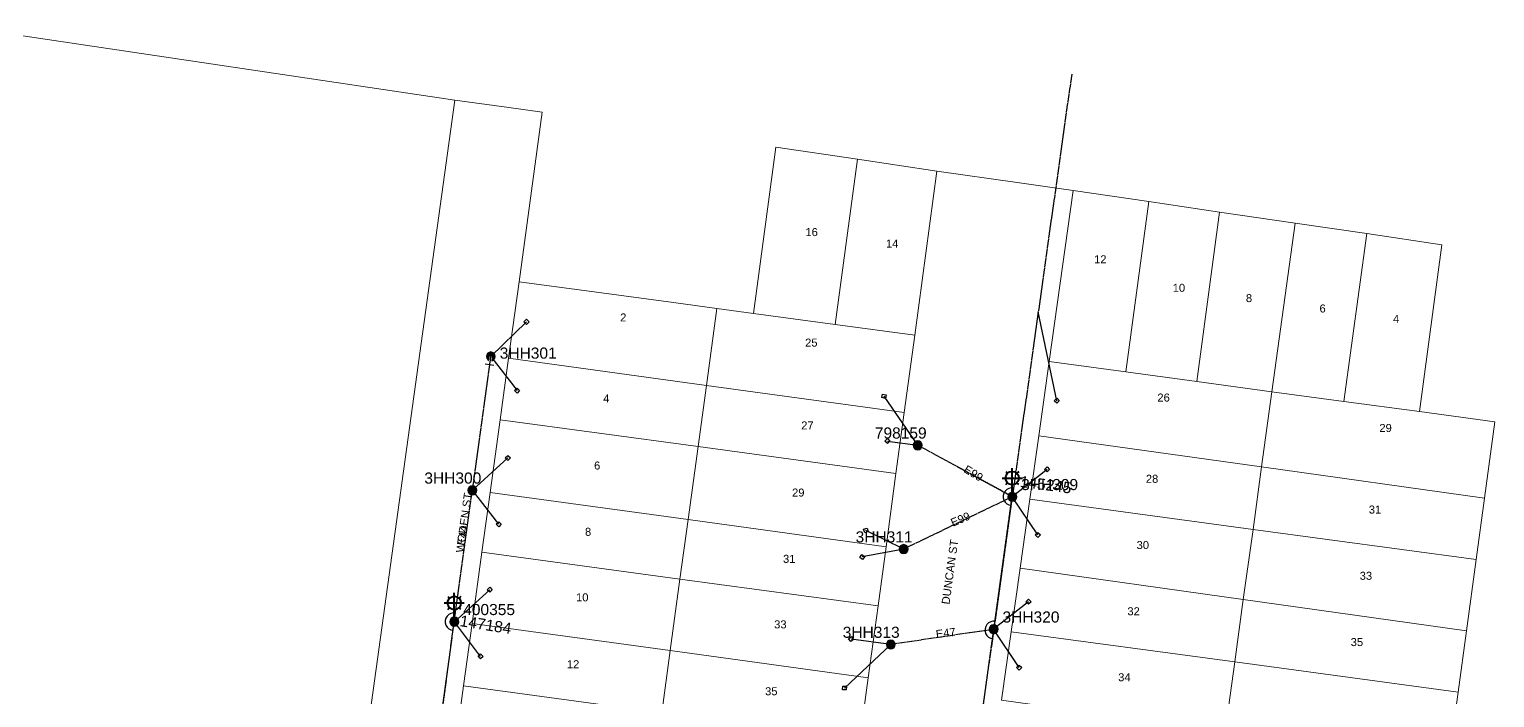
# Model space of a CAD drawing. Header units: metres. Extents: x 285484 to 287894, y 6116737 to 6119204.
# Drawn here: x 287556.4 to 287885.9, y 6118221.2 to 6118371.5 of the extents above; entities that cross this region are included whole.
import ezdxf
from ezdxf.enums import TextEntityAlignment as Align

# ---------------------------------------------------------------- set-up
doc = ezdxf.new("R2010")
doc.units = ezdxf.units.M
doc.linetypes.add('Cable Exist OH', pattern=[1, 1, 0])
doc.layers.get('0').update_dxf_attribs({"color": 6})
doc.layers.add('Cadastre Land Parcels_SP_EXT', color=7, linetype='Continuous', lineweight=5)
doc.layers.add('Cadastre Roads_SP_EXT', color=7, linetype='Continuous', lineweight=5)
for name, color, linetype in [('Equip_SP_SL_EXT', 7, 'Continuous'), ('Mains_LV_EXT', 7, 'Continuous'), ('Mains_SL_EXT', 7, 'Continuous'), ('Services_SP_EXT', 7, 'Continuous'), ('SupportsOH_SP_TR_HV_LV_SL_EXT', 7, 'Continuous')]:
    doc.layers.add(name, color=color, linetype=linetype)
doc.styles.add('iecARIAL', font='arial.ttf', dxfattribs={"height": 2})
doc.styles.add('POLE_LABEL', font='arial.ttf')
doc.styles.get("Standard").update_dxf_attribs({"font": 'arial.ttf'})

# ---------------------------------------------------------------- blocks, each defined once
blk = doc.blocks.new('SL_LANTERN_EXT')
at = {"lineweight": 40}
for p, q in [((-2.25, 4.22), (2.25, 4.22)), ((-1.46, 5.68), (-1.06, 5.28)), ((0, 1.97), (0, 6.47)), ((1.46, 5.68), (1.06, 5.28)), ((-1.46, 2.76), (-1.06, 3.16)), ((0, 0), (0, 2.72)), ((1.46, 2.76), (1.06, 3.16))]:
    blk.add_line(p, q, dxfattribs=at)
blk.add_circle((0, 4.22), 1.5, dxfattribs=at)
at = {"style": 'iecARIAL', "flags": 8}
blk.add_attdef('ASSET_NUM', (1.5, 1.5), '', height=2.5, dxfattribs=at)
for tag, p, height, flags in [('OPERATING_VOLTAGE', (0.98, -1.65), 0.2, 9), ('ORIENTATION', (0.98, -1.85), 0.2, 9), ('OWNED_BY', (0.98, -2.05), 0.2, 9), ('STATE', (0.98, -2.25), 0.2, 9), ('CONSTRUCTED_VOLTAGE', (0.98, -0.65), 0.2, 9), ('CONTROL_TYPE', (0.98, -0.85), 0.2, 9), ('LANTERN_PURPOSE', (0.98, -1.05), 0.2, 9), ('LANTERN_TYPE', (0.98, -1.25), 0.2, 9), ('NO_PHASES', (0.98, -1.45), 0.2, 9), ('USAGE', (0.98, -2.45), 0.2, 9), ('CEXIST', (0.98, -2.65), 0.2, 9), ('CNEW', (0.98, -2.85), 0.2, 9), ('CNUMBER', (0.98, -3.05), 0.2, 9), ('CREMOVE', (0.98, -3.25), 0.2, 9), ('CREPLACE', (0.98, -3.45), 0.2, 9), ('LNUMBER', (2.18, -3.25), 2.5, 8), ('LKINGHEIGHT', (0.98, -3.65), 0.2, 9), ('LBRACKET', (0.98, -3.85), 0.2, 9), ('LBRACKETVOCAB', (0.98, -4.05), 0.2, 9), ('LCATEGORY', (0.98, -4.25), 0.2, 9), ('LCHARGE1', (0.98, -4.45), 0.2, 9), ('LCHARGE1PERCENT', (0.98, -4.65), 0.2, 9), ('LCHARGE2', (0.98, -4.85), 0.2, 9), ('LCHARGE2PERCENT', (0.98, -5.05), 0.2, 9), ('LCHARGE3', (0.98, -5.25), 0.2, 9), ('LCHARGE3PERCENT', (0.98, -5.45), 0.2, 9), ('LEXIST', (0.98, -5.65), 0.2, 9), ('LLAMP', (0.98, -5.85), 0.2, 9), ('LLAMPVOCAB', (0.98, -6.05), 0.2, 9), ('LMAST', (0.98, -6.25), 0.2, 9), ('LMASTVOCAB', (0.98, -6.45), 0.2, 9), ('LNEW', (0.98, -6.65), 0.2, 9), ('STREETNAME', (0.98, -9.25), 0.2, 9), ('SUBURB', (0.98, -9.45), 0.2, 1), ('LANTNUMBER', (0.98, -6.85), 0.2, 9), ('LOUTREACH', (0.98, -7.25), 0.2, 9), ('LOUTREACHVOCAB', (0.98, -7.45), 0.2, 9), ('LRATECODE', (0.98, -7.65), 0.2, 9), ('LREMOVE', (0.98, -7.85), 0.2, 9), ('LREPLACE', (0.98, -8.05), 0.2, 9), ('LTYPE', (0.98, -8.25), 0.2, 9), ('LTYPEVOCAB', (0.98, -8.45), 0.2, 9), ('LEGEND', (0.98, -8.65), 0.2, 9), ('LOCATION', (0.98, -8.85), 0.2, 9), ('NOTES', (0.98, -9.05), 0.2, 9)]:
    blk.add_attdef(tag, p, '', height=height, dxfattribs=dict(flags=flags))
blk = doc.blocks.new('CCP_EXT')
blk.add_wipeout([(0, 0.57), (0.57, 0), (0, -0.57), (-0.57, 0)])
blk.add_lwpolyline([(-0.57, 0), (0, 0.57), (0.57, 0), (0, -0.57), (-0.57, 0)])
at = {"flags": 1}
blk.add_attdef('Z', (0, 0), '', height=0.2, dxfattribs=at)
at = {"flags": 9}
for tag, p in [('CCP_TYPE', (0, 0)), ('CONSTRUCTED_VOLTAGE', (0, -0.2)), ('OPERATING_VOLTAGE', (0, -0.6)), ('ORIENTATION', (0, -0.8)), ('OWNED_BY', (0, -1)), ('STATE', (0, -1.8)), ('NO_PHASES', (0, -0.4)), ('USAGE', (0, -1.2)), ('LEGEND', (0, -1.4)), ('LIFE_SUPPORT', (0, -1.6)), ('NOTES', (0, -2))]:
    blk.add_attdef(tag, text='', height=0.2, dxfattribs=at).set_placement(p, align=Align.MIDDLE_LEFT)
blk = doc.blocks.new('POLE_EXT')
blk.add_hatch(color=256).paths.add_polyline_path([(-1, 0, 1), (1, 0, 1)])
blk.add_lwpolyline([(-1, 0, 1), (1, 0, 1)], format="xyb", close=True)
for tag, height, flags, p in [('pNumber', 2.5, 8, (-17.84, 2.07)), ('OWNED_BY', 0.2, 9, (1.35, -0.4)), ('SPECIAL_USE', 0.2, 9, (1.35, -0.8)), ('STATE', 0.2, 9, (1.35, -1)), ('cLV', 0.2, 9, (1.35, -1.4)), ('hDepth', 0.2, 9, (1.35, -1.6)), ('hDia', 0.2, 9, (1.35, -1.8)), ('cHV', 0.2, 9, (1.35, -2)), ('cLinedev', 0.2, 9, (1.35, -3.4)), ('PARENT', 0.2, 9, (1.35, -0.6)), ('USAGE', 0.2, 9, (1.35, -1.2)), ('LBRACKET', 0.2, 9, (1.35, -2.2)), ('LExisting', 0.2, 9, (1.35, -2.4)), ('LANTNUMBER', 0.2, 9, (1.35, -2.6)), ('LOther', 0.2, 9, (1.35, -2.8)), ('LRemove', 0.2, 9, (1.35, -3)), ('LEGEND', 0.2, 9, (1.35, -3.2)), ('pExisting', 0.2, 9, (1.35, -3.8)), ('pFooting', 0.2, 9, (1.35, -4.4)), ('pNew', 0.2, 9, (1.35, -4.6)), ('pRelocate', 0.2, 9, (1.35, -5)), ('pRemove', 0.2, 9, (1.35, -5.2)), ('pReplace', 0.2, 9, (1.35, -5.4)), ('pStay', 0.2, 9, (1.35, -5.6)), ('pType', 0.2, 9, (1.35, -5.8)), ('cspan', 0.2, 9, (1.35, -6)), ('STREETNAME', 0.2, 9, (1.35, -6.2)), ('SUBURB', 0.2, 9, (1.35, -6.4)), ('LOCATION', 0.2, 9, (1.35, -3.6)), ('PFNUMBER', 0.2, 9, (1.35, -4)), ('NEWPFNUMBER', 0.2, 9, (1.35, -4.2)), ('NOTES', 0.2, 9, (1.35, -6.6)), ('OPERATED_BY', 0.2, 9, (1.36, -7.01)), ('MAINTAINED_BY', 0.2, 9, (1.36, -6.81))]:
    blk.add_attdef(tag, text='', height=height, dxfattribs=dict(flags=flags)).set_placement(p, align=Align.MIDDLE_LEFT)
at = {"style": 'POLE_LABEL'}
for tag, height, flags, p in [('STRUCTURE_PLANT_NUMBER', 0.2, 9, (1.35, 0.03)), ('ASSET_NUM', 2.5, 8, (2, 2)), ('STREET_CODE', 0.2, 9, (1.35, -0.2))]:
    blk.add_attdef(tag, text='', height=height, dxfattribs=dict(at, flags=flags)).set_placement(p, align=Align.MIDDLE_LEFT)
at = {"flags": 1}
blk.add_attdef('Z', (1.35, -7.33), '', height=0.2, dxfattribs=at)
blk = doc.blocks.new('End Shackle_EXT')
blk.add_wipeout([(0, 0.25), (1.81, 0.25), (1.82, -0.25), (0, -0.25)])
blk.add_line((1.81, -1), (1.81, 1))
at = {"flags": 1}
blk.add_attdef('Z', (0, 0), '', height=0.2, dxfattribs=at)
at = {"flags": 9}
for tag, p in [('CONNECTOR_TYPE', (0, 0)), ('CONSTRUCTED_VOLTAGE', (0, -0.2)), ('OPERATING_VOLTAGE', (0, -0.6)), ('ORIENTATION', (0, -0.8)), ('OWNED_BY', (0, -1)), ('STATE', (0, -1.2)), ('NO_PHASES', (0, -0.4)), ('USAGE', (0, -1.4)), ('NOTES', (0, -1.6))]:
    blk.add_attdef(tag, text='', height=0.2, dxfattribs=at).set_placement(p, align=Align.MIDDLE_LEFT)

msp = doc.modelspace()

# ---------------------------------------------------------------- linework, layer by layer
at = {"layer": 'Cadastre Land Parcels_SP_EXT', "linetype": 'Continuous'}
msp.add_lwpolyline([(287559.05, 6117941.77), (287575.82, 6118061.51), (287585.73, 6118131.17), (287620.4, 6118126.29), (287624.52, 6118156.11), (287652.07, 6118355.55), (287561.97, 6118368.97), (287537.24, 6118372.65)], dxfattribs=at)
for points in [[(287742.6, 6118342.24), (287724.27, 6118344.98), (287719.21, 6118307.57), (287737.57, 6118305.08), (287742.6, 6118342.24)], [(287760.48, 6118339.57), (287742.6, 6118342.24), (287737.57, 6118305.08), (287755.49, 6118302.66), (287760.48, 6118339.57)], [(287808.12, 6118332.71), (287791.15, 6118335.2), (287791.15, 6118335.19), (287785.74, 6118296.74), (287802.94, 6118294.42), (287808.12, 6118332.71)], [(287824.05, 6118330.37), (287808.12, 6118332.71), (287802.94, 6118294.42), (287818.9, 6118292.26), (287824.05, 6118330.37)], [(287841.06, 6118327.88), (287824.05, 6118330.37), (287818.9, 6118292.26), (287835.83, 6118289.97), (287841.06, 6118327.88)], [(287857.13, 6118325.52), (287841.06, 6118327.88), (287835.83, 6118289.97), (287852.02, 6118287.78), (287857.13, 6118325.52)], [(287874.05, 6118323.03), (287857.13, 6118325.52), (287852.02, 6118287.78), (287868.97, 6118285.48), (287874.05, 6118323.03)], [(287711, 6118308.68), (287701.22, 6118310), (287683.96, 6118312.34), (287666.51, 6118314.7), (287664.15, 6118297.52), (287708.65, 6118291.4), (287711, 6118308.68)], [(287719.21, 6118307.57), (287711, 6118308.68), (287708.65, 6118291.4), (287753.14, 6118285.29), (287755.49, 6118302.66), (287737.57, 6118305.08), (287719.21, 6118307.57)], [(287708.65, 6118291.4), (287664.15, 6118297.52), (287662.25, 6118283.66), (287706.77, 6118277.64), (287708.65, 6118291.4)], [(287802.94, 6118294.42), (287785.74, 6118296.74), (287783.4, 6118280.08), (287833.49, 6118273.04), (287835.83, 6118289.97), (287818.9, 6118292.26), (287802.94, 6118294.42)], [(287753.14, 6118285.29), (287708.65, 6118291.4), (287706.77, 6118277.64), (287751.28, 6118271.61), (287753.14, 6118285.29)], [(287885.91, 6118283.19), (287868.97, 6118285.48), (287852.02, 6118287.78), (287835.83, 6118289.97), (287833.49, 6118273.04), (287883.58, 6118265.99), (287885.91, 6118283.19)], [(287706.77, 6118277.64), (287662.25, 6118283.66), (287660.01, 6118267.33), (287704.53, 6118261.21), (287706.77, 6118277.64)], [(287833.49, 6118273.04), (287783.4, 6118280.08), (287781.39, 6118265.8), (287831.56, 6118259.01), (287833.49, 6118273.04)], [(287751.28, 6118271.61), (287706.77, 6118277.64), (287704.53, 6118261.21), (287749.05, 6118255.09), (287751.28, 6118271.61)], [(287883.58, 6118265.99), (287833.49, 6118273.04), (287831.56, 6118259.01), (287881.72, 6118252.23), (287883.58, 6118265.99)], [(287704.53, 6118261.21), (287660.01, 6118267.33), (287658.15, 6118253.85), (287702.7, 6118247.82), (287704.53, 6118261.21)], [(287831.56, 6118259.01), (287781.39, 6118265.8), (287779.21, 6118250.3), (287829.38, 6118243.25), (287831.56, 6118259.01)], [(287749.05, 6118255.09), (287704.53, 6118261.21), (287702.7, 6118247.82), (287747.25, 6118241.8), (287749.05, 6118255.09)], [(287881.72, 6118252.23), (287831.56, 6118259.01), (287829.38, 6118243.25), (287879.55, 6118236.19), (287881.72, 6118252.23)], [(287702.7, 6118247.82), (287658.15, 6118253.85), (287655.95, 6118237.85), (287700.51, 6118231.73), (287702.7, 6118247.82)], [(287829.38, 6118243.25), (287779.21, 6118250.3), (287777.2, 6118236), (287827.44, 6118229.21), (287829.38, 6118243.25)], [(287747.25, 6118241.8), (287702.7, 6118247.82), (287700.51, 6118231.73), (287745.06, 6118225.61), (287747.25, 6118241.8)], [(287879.55, 6118236.19), (287829.38, 6118243.25), (287827.44, 6118229.21), (287877.69, 6118222.41), (287879.55, 6118236.19)], [(287700.51, 6118231.73), (287655.95, 6118237.85), (287654.02, 6118223.79), (287698.6, 6118217.75), (287700.51, 6118231.73)], [(287827.44, 6118229.21), (287777.2, 6118236), (287775.04, 6118220.63), (287825.29, 6118213.56), (287827.44, 6118229.21)], [(287745.06, 6118225.61), (287700.51, 6118231.73), (287698.6, 6118217.75), (287743.18, 6118211.72), (287745.06, 6118225.61)], [(287877.69, 6118222.41), (287827.44, 6118229.21), (287825.29, 6118213.56), (287875.53, 6118206.49), (287877.69, 6118222.41)], [(287698.6, 6118217.75), (287654.02, 6118223.79), (287651.75, 6118207.27), (287696.34, 6118201.14), (287698.6, 6118217.75)]]:
    msp.add_lwpolyline(points, close=True, dxfattribs=at)
at = {"layer": 'Mains_LV_EXT', "linetype": 'Cable Exist OH'}
for points in [[(287777.42, 6118266.34), (287756.17, 6118277.93)], [(287651.96, 6118238.23), (287656.03, 6118267.8)], [(287777.42, 6118266.34), (287753.01, 6118254.57)], [(287773.26, 6118236.53), (287777.42, 6118266.34)], [(287647.78, 6118207.74), (287651.96, 6118238.23)], [(287773.25, 6118236.53), (287750.11, 6118233.11)], [(287773.23, 6118236.52), (287768.94, 6118206.05)]]:
    msp.add_lwpolyline(points, dxfattribs=at)
at = {"layer": 'Mains_LV_EXT', "linetype": 'Continuous'}
for points in [[(287777.7, 6118268.32, 1.020659), (287777.15, 6118264.36)], [(287652.24, 6118240.21, 1.033394), (287651.69, 6118236.25)], [(287773.62, 6118238.35, 1.026701), (287773.06, 6118234.39)]]:
    msp.add_lwpolyline(points, format="xyb", dxfattribs=at)
at = {"layer": 'Mains_SL_EXT', "linetype": 'Cable Exist OH'}
msp.add_lwpolyline([(287635.14, 6118127.93), (287642.43, 6118168.84), (287647.81, 6118207.71), (287651.96, 6118238.23)], dxfattribs=at)

# ---------------------------------------------------------------- block references
at = {"layer": 'Equip_SP_SL_EXT'}
ref = msp.add_blockref('SL_LANTERN_EXT', (287777.42, 6118266.34), dxfattribs=at)
ref.add_attrib('ASSET_NUM', '145245', dxfattribs={"layer": '0', "height": 2.5, "rotation": 352.4649, "style": 'iecARIAL'}).set_placement((287778.92, 6118267.84), align=Align.BOTTOM_LEFT)
ref = msp.add_blockref('SL_LANTERN_EXT', (287651.96, 6118238.23), dxfattribs=at)
ref.add_attrib('ASSET_NUM', '147184', dxfattribs={"layer": '0', "height": 2.5, "rotation": 351.0222, "style": 'iecARIAL'}).set_placement((287653.46, 6118239.73), align=Align.TOP_LEFT)
at = {"layer": 'SupportsOH_SP_TR_HV_LV_SL_EXT'}
ref = msp.add_blockref('POLE_EXT', (287660.17, 6118297.9), dxfattribs=at)
ref.add_attrib('ASSET_NUM', '3HH301', dxfattribs={"layer": '0', "height": 2.5, "style": 'POLE_LABEL'}).set_placement((287662.17, 6118298.65), align=Align.MIDDLE_LEFT)
ref = msp.add_blockref('POLE_EXT', (287656.03, 6118267.8), dxfattribs=at)
ref.add_attrib('ASSET_NUM', '3HH300', dxfattribs={"layer": '0', "height": 2.5, "style": 'POLE_LABEL'}).set_placement((287658.03, 6118268.55), align=Align.BOTTOM_RIGHT)
ref = msp.add_blockref('POLE_EXT', (287651.96, 6118238.23), dxfattribs=at)
ref.add_attrib('ASSET_NUM', '400355', dxfattribs={"layer": '0', "height": 2.5, "style": 'POLE_LABEL'}).set_placement((287653.96, 6118238.98), align=Align.BOTTOM_LEFT)

# ---------------------------------------------------------------- texts
at = {"layer": 'Cadastre Land Parcels_SP_EXT'}
for s, p in [('16', (287730.91, 6118324.97)), ('14', (287749.03, 6118322.39)), ('12', (287795.82, 6118318.85)), ('10', (287813.5, 6118312.44)), ('8', (287829.96, 6118310.12)), ('6', (287846.51, 6118307.78)), ('2', (287689.25, 6118305.77)), ('4', (287863.04, 6118305.45)), ('25', (287730.84, 6118300.11)), ('4', (287685.45, 6118287.56)), ('26', (287810.05, 6118287.75)), ('27', (287729.96, 6118281.49)), ('29', (287859.97, 6118280.91)), ('6', (287683.39, 6118272.46)), ('28', (287807.46, 6118269.48)), ('29', (287727.91, 6118266.39)), ('31', (287857.59, 6118262.57)), ('8', (287681.35, 6118257.56)), ('30', (287805.38, 6118254.59)), ('31', (287725.88, 6118251.48)), ('33', (287855.55, 6118247.67)), ('10', (287679.33, 6118242.82)), ('32', (287803.31, 6118239.69)), ('33', (287723.88, 6118236.74)), ('35', (287853.52, 6118232.76)), ('12', (287677.27, 6118227.78)), ('34', (287801.24, 6118224.85)), ('35', (287721.84, 6118221.7))]:
    msp.add_text(s, height=1.8, dxfattribs=at).set_placement(p)
at = {"layer": 'Cadastre Roads_SP_EXT'}
for s, rotation, p in [('WODEN ST', 82.1557, (287654.1, 6118253.67)), ('DUNCAN ST', 82.145, (287763.29, 6118242.04))]:
    msp.add_text(s, height=1.8, rotation=rotation, dxfattribs=at).set_placement(p)
at = {"layer": 'Mains_LV_EXT'}
for s, rotation, p in [('E99', 328.6089, (287766.33, 6118272.01)), ('E99', 23.2812, (287764.06, 6118259.58)), ('E44', 81.0581, (287654.31, 6118255.28)), ('E47', 6.8381, (287760.35, 6118234.55))]:
    msp.add_text(s, height=1.8, rotation=rotation, dxfattribs=at).set_placement(p)

# ---------------------------------------------------------------- next in the draw order: block references
at = {"layer": 'Services_SP_EXT'}
for p in [(287668.2, 6118305.68), (287666.07, 6118290.22), (287787.42, 6118287.94), (287749.34, 6118278.86), (287663.99, 6118275.08), (287785.25, 6118272.51), (287661.94, 6118260.17), (287783.18, 6118257.76), (287659.92, 6118245.43), (287781.07, 6118242.74), (287657.86, 6118230.45), (287778.98, 6118227.91)]:
    msp.add_blockref('CCP_EXT', p, dxfattribs=at)
for p, rotation in [((287748.59, 6118288.95), 123.2807589737467), ((287744.5, 6118258.76), 152.554536912207), ((287743.68, 6118252.81), 189.4394771066169), ((287741.19, 6118234.32), 171.0688859289965), ((287739.7, 6118223.33), 222.0062799524668)]:
    msp.add_blockref('CCP_EXT', p, dxfattribs=dict(at, rotation=rotation))

# ---------------------------------------------------------------- next in the draw order: linework, layer by layer
at = {"layer": 'Cadastre Roads_SP_EXT', "linetype": 'Continuous'}
msp.add_lwpolyline([(287671.75, 6118352.82), (287663.66, 6118353.94), (287652.07, 6118355.55), (287624.52, 6118156.11), (287632.67, 6118154.99), (287644.34, 6118153.37), (287649.69, 6118192.31), (287651.75, 6118207.27), (287654.02, 6118223.79), (287655.95, 6118237.85), (287658.15, 6118253.85), (287660.01, 6118267.33), (287662.25, 6118283.66), (287664.15, 6118297.52), (287666.51, 6118314.7), (287671.75, 6118352.82)], close=True, dxfattribs=at)
msp.add_lwpolyline([(287775.04, 6118220.63), (287777.2, 6118236), (287779.21, 6118250.3), (287781.39, 6118265.8), (287783.4, 6118280.08), (287785.74, 6118296.74), (287791.15, 6118335.19), (287791.15, 6118335.2), (287791.15, 6118335.2), (287778.53, 6118337), (287760.48, 6118339.57), (287755.49, 6118302.66), (287753.14, 6118285.29), (287751.28, 6118271.61), (287749.05, 6118255.09), (287747.25, 6118241.8), (287745.06, 6118225.61), (287743.18, 6118211.72)], dxfattribs=at)
at = {"layer": 'Mains_LV_EXT', "linetype": 'Cable Exist OH'}
msp.add_lwpolyline([(287783.27, 6118307.91), (287777.42, 6118266.34)], dxfattribs=at)
at = {"layer": 'Mains_SL_EXT', "linetype": 'Cable Exist OH'}
for points in [[(287790.79, 6118361.42), (287783.27, 6118307.91), (287777.42, 6118266.34)], [(287777.42, 6118266.34), (287773.26, 6118236.53), (287768.99, 6118206.38), (287764.75, 6118176.19), (287755.22, 6118111.01)]]:
    msp.add_lwpolyline(points, dxfattribs=at)
at = {"layer": 'Services_SP_EXT'}
for points in [[(287660.17, 6118297.9), (287668.2, 6118305.68)], [(287787.42, 6118287.94), (287783.27, 6118307.91)], [(287660.17, 6118297.9), (287666.07, 6118290.22)], [(287756.17, 6118277.93), (287748.59, 6118288.95)], [(287749.34, 6118278.86), (287756.17, 6118277.93)], [(287663.99, 6118275.08), (287656.03, 6118267.8)], [(287785.25, 6118272.51), (287777.42, 6118266.34)], [(287661.94, 6118260.17), (287656.03, 6118267.8)], [(287783.18, 6118257.76), (287777.42, 6118266.34)], [(287753.01, 6118254.57), (287744.5, 6118258.76)], [(287753.01, 6118254.57), (287743.68, 6118252.81)], [(287659.92, 6118245.43), (287652, 6118238.22)], [(287781.07, 6118242.74), (287773.23, 6118236.55)], [(287657.86, 6118230.45), (287652, 6118238.19)], [(287778.98, 6118227.91), (287773.23, 6118236.55)], [(287750.11, 6118233.11), (287739.7, 6118223.33)], [(287750.11, 6118233.11), (287741.19, 6118234.32)]]:
    msp.add_lwpolyline(points, dxfattribs=at)

# ---------------------------------------------------------------- next in the draw order: block references
at = {"layer": 'SupportsOH_SP_TR_HV_LV_SL_EXT'}
ref = msp.add_blockref('POLE_EXT', (287756.17, 6118277.93), dxfattribs=at)
ref.add_attrib('ASSET_NUM', '798159', dxfattribs={"layer": '0', "height": 2.5, "style": 'POLE_LABEL'}).set_placement((287758.17, 6118278.68), align=Align.BOTTOM_RIGHT)
ref = msp.add_blockref('POLE_EXT', (287777.42, 6118266.34), dxfattribs=at)
ref.add_attrib('ASSET_NUM', '3HH309', dxfattribs={"layer": '0', "height": 2.5, "style": 'POLE_LABEL'}).set_placement((287779.42, 6118267.09), align=Align.BOTTOM_LEFT)
ref = msp.add_blockref('POLE_EXT', (287753.01, 6118254.57), dxfattribs=at)
ref.add_attrib('ASSET_NUM', '3HH311', dxfattribs={"layer": '0', "height": 2.5, "style": 'POLE_LABEL'}).set_placement((287755.01, 6118255.32), align=Align.BOTTOM_RIGHT)
ref = msp.add_blockref('POLE_EXT', (287773.23, 6118236.55), dxfattribs=at)
ref.add_attrib('ASSET_NUM', '3HH320', dxfattribs={"layer": '0', "height": 2.5, "style": 'POLE_LABEL'}).set_placement((287775.23, 6118237.3), align=Align.BOTTOM_LEFT)
ref = msp.add_blockref('POLE_EXT', (287750.11, 6118233.11), dxfattribs=at)
ref.add_attrib('ASSET_NUM', '3HH313', dxfattribs={"layer": '0', "height": 2.5, "style": 'POLE_LABEL'}).set_placement((287752.11, 6118233.86), align=Align.BOTTOM_RIGHT)

# ---------------------------------------------------------------- next in the draw order: block references
at = {"layer": 'Mains_LV_EXT', "rotation": 260.986163020943}
msp.add_blockref('End Shackle_EXT', (287660.17, 6118297.9), dxfattribs=at)

# ---------------------------------------------------------------- next in the draw order: linework, layer by layer
at = {"layer": 'Mains_LV_EXT', "linetype": 'Cable Exist OH'}
msp.add_lwpolyline([(287656.03, 6118267.8), (287660.17, 6118297.9)], dxfattribs=at)

doc.saveas('drawing.dxf')
